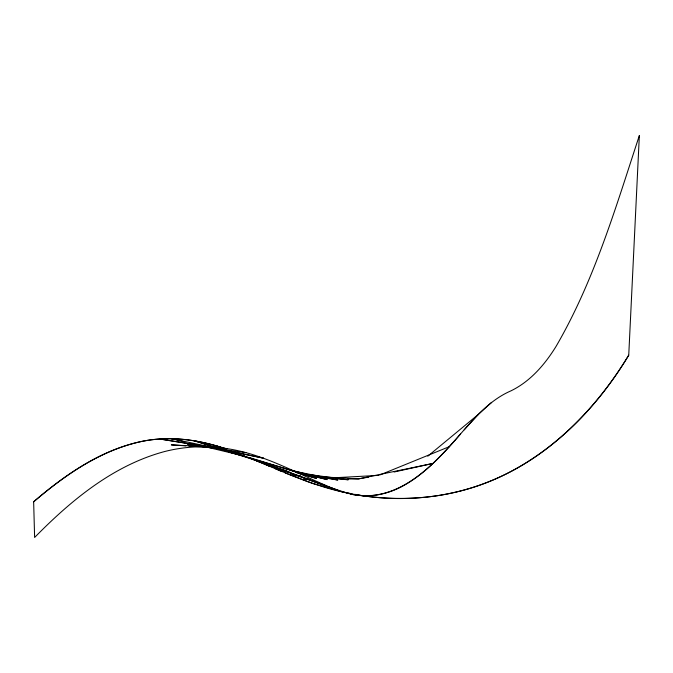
<?xml version="1.0" encoding="UTF-8"?>
<svg xmlns="http://www.w3.org/2000/svg" width="673" height="673" viewBox="0 0 673 673"><rect width="100%" height="100%" fill="white"/><g stroke="black" fill="none" stroke-linecap="round" stroke-linejoin="round"><path stroke-width="1.01" d="M354.949 494.344C389.398 500.889 425.243 499.703 459.272 491.29C532.41 473.296 590.902 418.513 628.742 355.176L639.35 135.534C615.812 207.225 594.259 280.759 556.083 346.359C544.928 364.455 530.484 381.28 511.101 390.786C488.388 400.57 472.724 420.162 456.816 438.199C440.335 456.689 423.115 475.525 400.839 487.084C390.895 492.14 379.951 495.336 368.77 495.757C362.772 495.917 356.774 495.345 350.885 494.142C309.58 481.775 270.167 463.705 228.627 451.92M628.742 355.176C594.066 412.456 543.574 462.873 479.336 485.258A235.466 235.466 0 0 1 439.225 495.429C413.365 499.433 386.983 499.358 361.123 495.521A269.36 269.36 0 0 1 342.607 492.005L313.105 483.593L285.234 472.909M460.534 433.976C433.328 465.758 397.188 504.077 350.885 494.142M464.193 429.828L478.267 414.467L491.618 402.353M33.65 501.78C66.459 473.632 103.936 447.705 147.412 440.369C173.996 436.011 201.219 440.335 226.473 449.076C199.233 439.62 169.714 435.658 141.237 441.505C100.285 450.447 65.054 475.02 33.65 501.78L34.617 537.466C71.187 500.224 113.367 465.236 164.767 451.499A154.613 154.613 0 0 1 227.323 448.681C266.962 454.662 301.378 476.232 338.199 490.499L252.964 459.163M427.784 456.201L478.267 414.467M379.765 474.987L449.16 446.729M394.117 472L432.916 463.436L358.507 478.882L348.008 478.999M368.653 477.132L358.507 478.882L325.126 477.048M309.084 479.117L301.798 479.513L308.099 479.437M333.017 477.83L378.798 475.374M207.629 446.813L171.295 444.87L185.824 445.863M300.099 475.668L290.711 475.155L253.04 459.264M188.936 446.073L227.323 448.681L187.372 444.525L245.931 452.651M300.124 475.912L290.711 475.155L307.418 481.59L324.689 487.311A274.912 274.912 0 0 0 342.599 492.005L351.861 493.763M335.676 478.772L348.227 479.782L308.831 474.515M274.399 468.341L279.8 470.637L288.094 471.739M211.179 447.385L159.493 438.964L202.716 445.804L263.522 458.178L221.484 449.27M213.248 447.722L217.379 448.395L244.888 456.218L204.533 446.569M279.8 470.637L290.156 472.311M321.231 477.359L337.804 480.042L291.611 470.646M252.737 459.188L269.032 466.044L277.242 467.718M219.432 448.832L171.245 438.611L184.36 441.749M269.032 466.044L281.28 468.904M308.84 475.323L327.213 479.605L289.743 469.754M266.458 463.63L258.356 461.493L272.372 465.581M296.389 472.581L316.403 478.41L294.505 471.613M217.379 448.395L295.876 471.781L248.892 457.438M219.894 448.588L193.908 440.655L215.73 447.738M228.896 451.339L244.888 456.218M215.755 445.694L223.587 448.529M265.625 463.251L274.391 466.414M282.256 469.274L287.135 471.041M245.881 456.58L324.84 485.199M249.506 457.808L252.156 458.902"/></g></svg>
